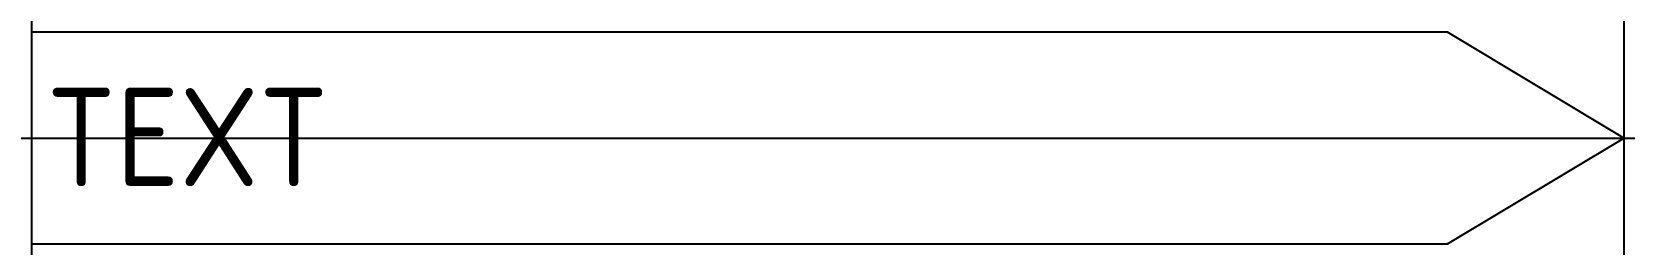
# Model space of a CAD drawing. Extents: x 0 to 0.0405, y 0 to 0.0054.
import ezdxf

# ---------------------------------------------------------------- set-up
doc = ezdxf.new("R2010")
doc.units = 0
doc.header["$PDMODE"] = 2
doc.layers.get('0').update_dxf_attribs({"linetype": 'CONTINUOUS'})
doc.layers.add('Level 23', color=9, linetype='CONTINUOUS')
doc.styles.add('ISO', font='iso')

# ---------------------------------------------------------------- blocks, each defined once
blk = doc.blocks.new('0010722')
at = {"layer": 'Level 23', "color": 204, "linetype": 'Continuous'}
blk.add_lwpolyline([(0, 0.0027), (0.036, 0.0027), (0.0405, 0), (0.036, -0.0027), (0, -0.0027), (0, 0.0027)], dxfattribs=at)

msp = doc.modelspace()

# ---------------------------------------------------------------- linework, layer by layer
for p in [(0, 0.0027), (0.0405, 0.0027)]:
    msp.add_point(p)

# ---------------------------------------------------------------- block references
at = {"color": 9, "linetype": 'Continuous'}
msp.add_blockref('0010722', (0, 0.0027), dxfattribs=at)

# ---------------------------------------------------------------- texts
at = {"insert": (0.000371, 0.003975), "char_height": 0.0025, "width": 0.03562687, "attachment_point": 1, "style": 'ISO'}
msp.add_mtext('TEXT', dxfattribs=at)

doc.saveas('drawing.dxf')
